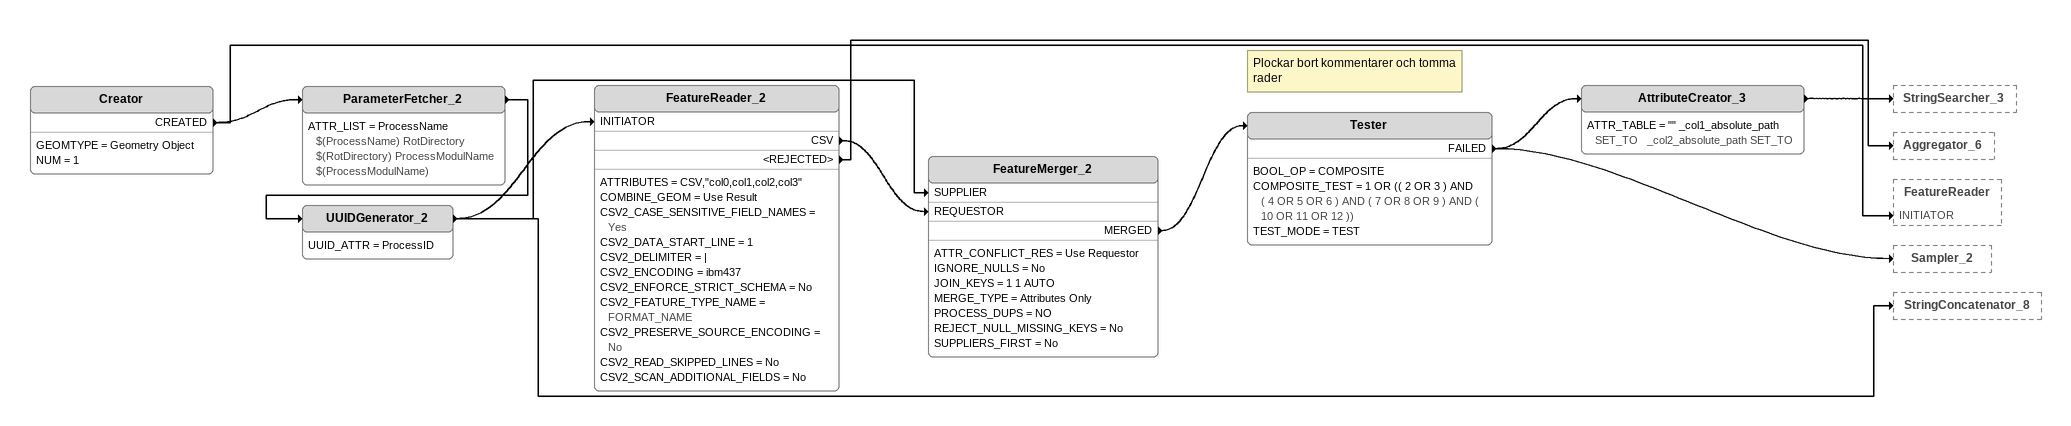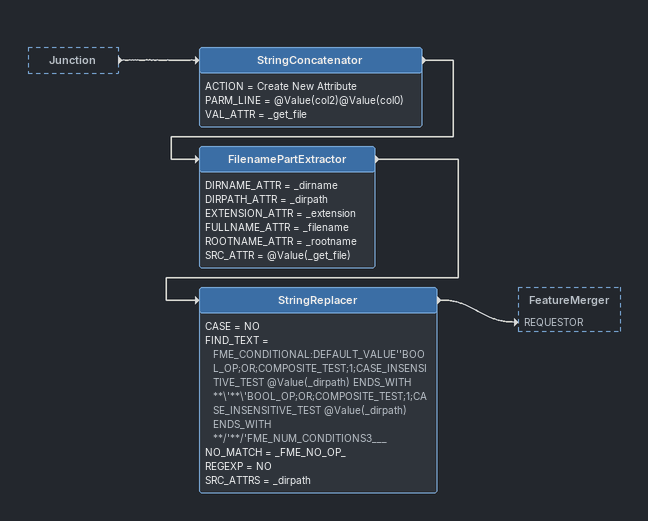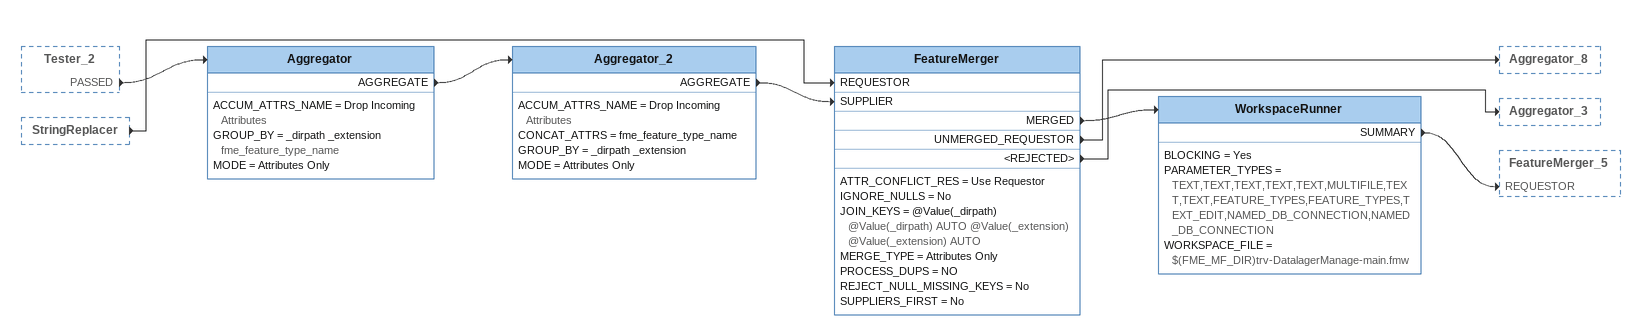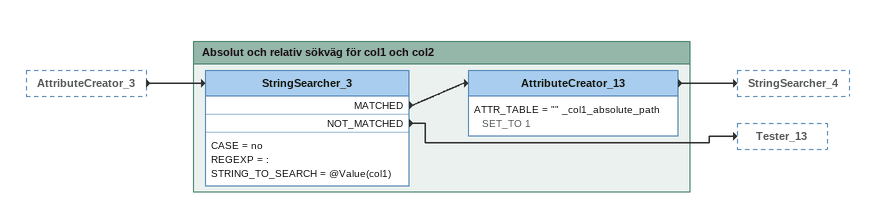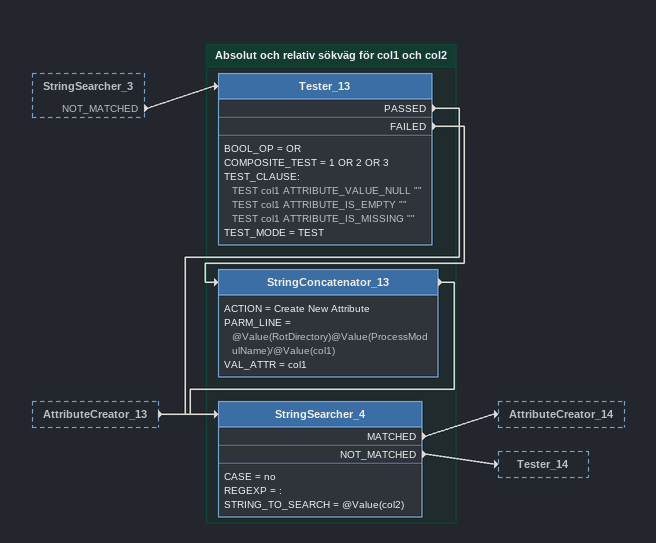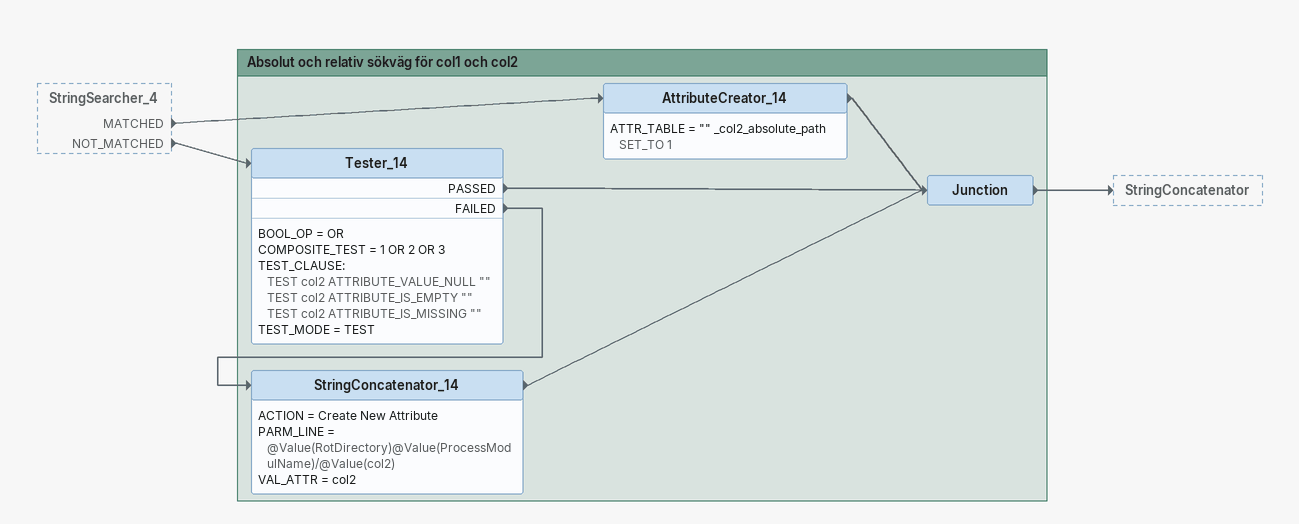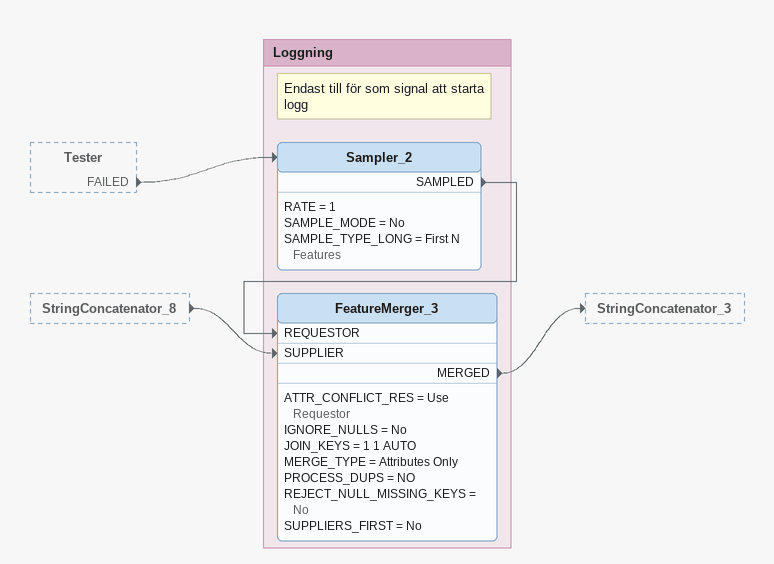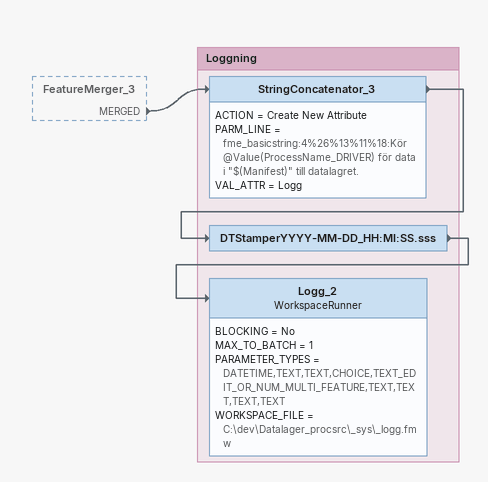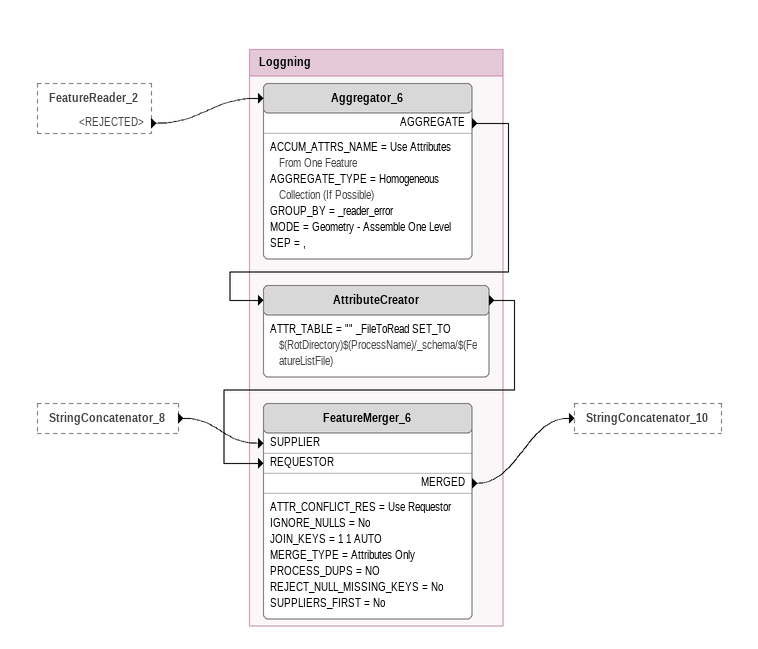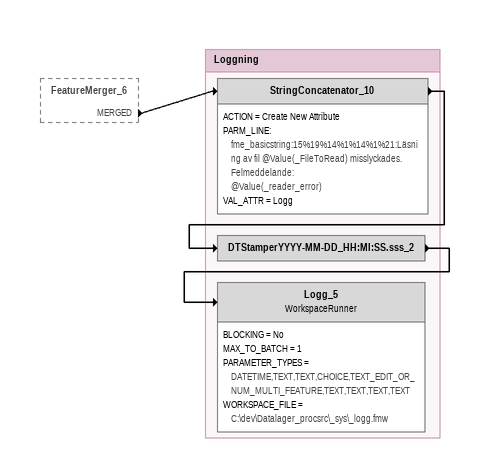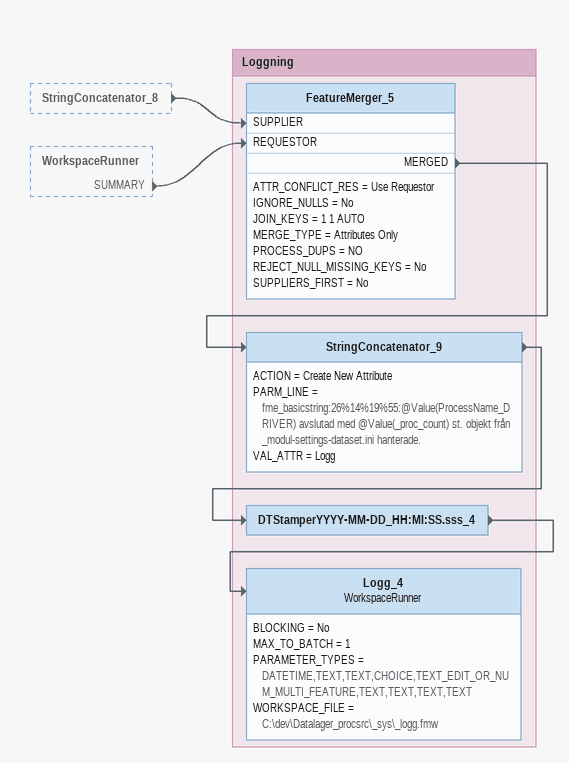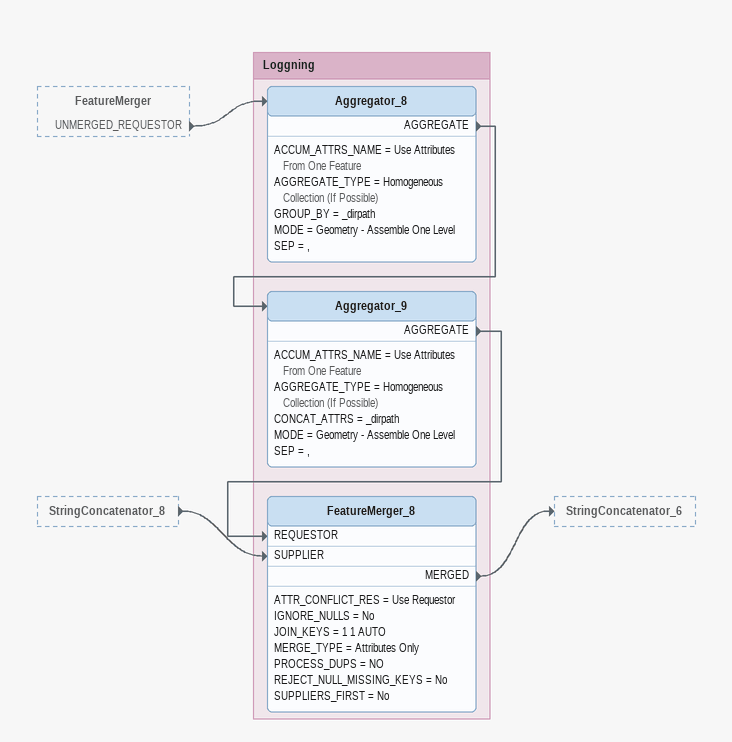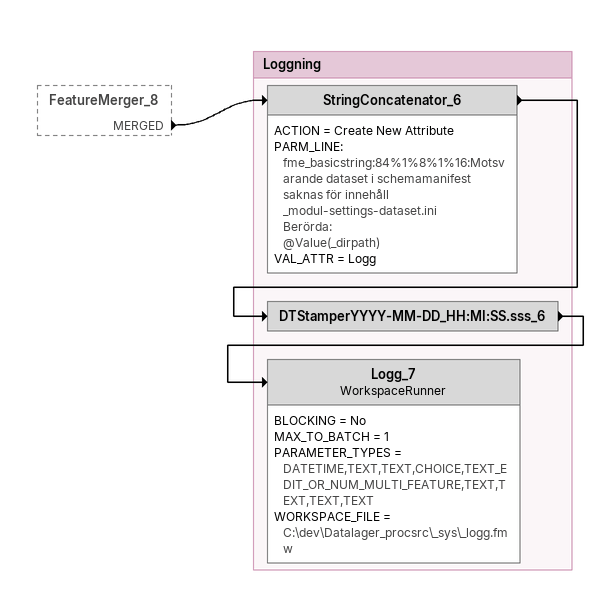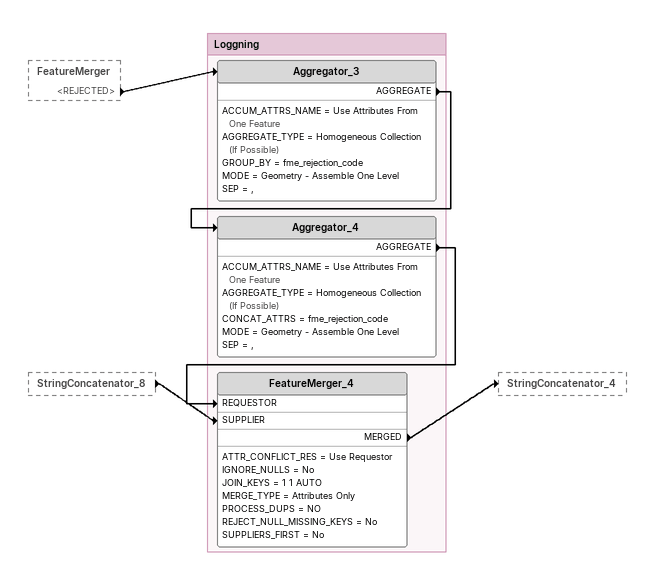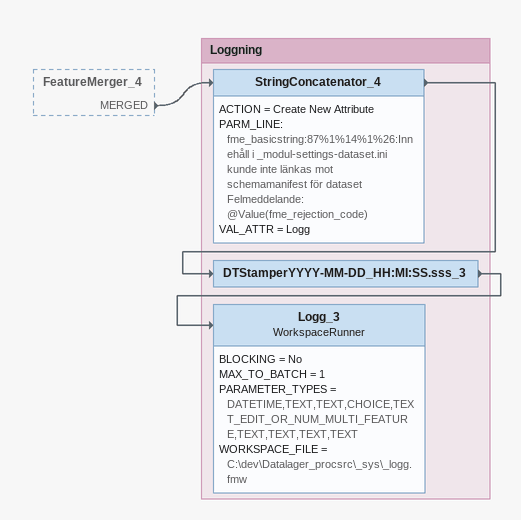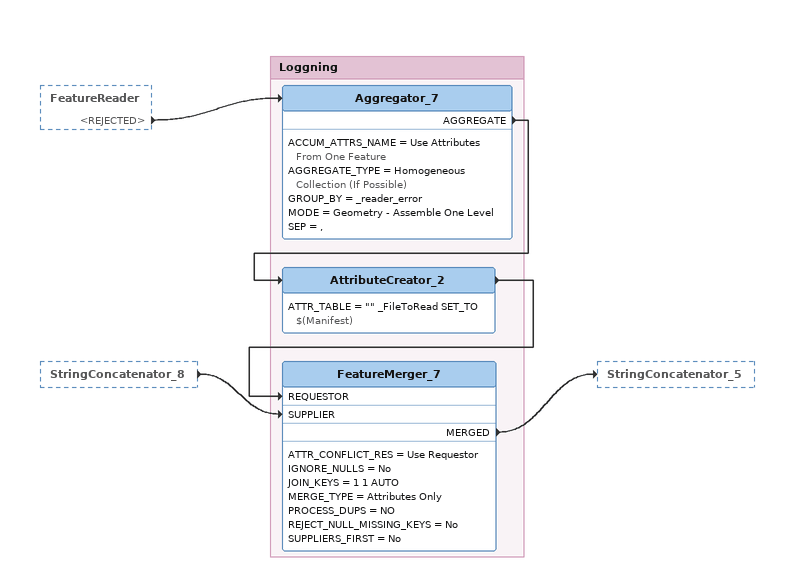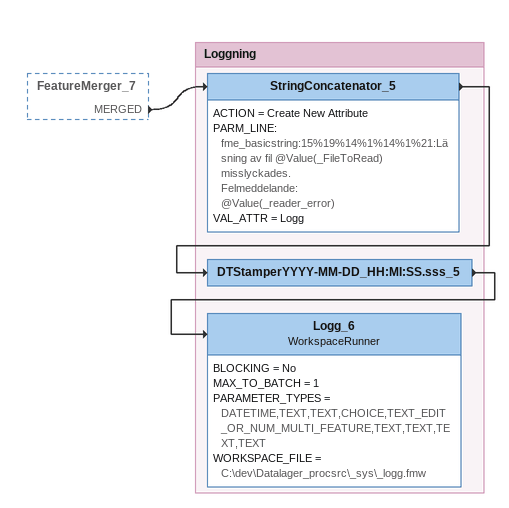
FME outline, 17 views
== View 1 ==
Creator
    GEOMTYPE = Geometry Object
    NUM = 1
    CREATED -> ParameterFetcher_2
    CREATED -> FeatureReader [INITIATOR]
ParameterFetcher_2
    ATTR_LIST = ProcessName $(ProcessName) RotDirectory $(RotDirectory) ProcessModulName $(ProcessModulName)
    -> UUIDGenerator_2
UUIDGenerator_2
    UUID_ATTR = ProcessID
    -> FeatureReader_2 [INITIATOR]
    -> FeatureMerger_2 [SUPPLIER]
    -> StringConcatenator_8
FeatureReader_2
    ATTRIBUTES = CSV,"col0,col1,col2,col3"
    COMBINE_GEOM = Use Result
    CSV2_CASE_SENSITIVE_FIELD_NAMES = Yes
    CSV2_DATA_START_LINE = 1
    CSV2_DELIMITER = |
    CSV2_ENCODING = ibm437
    CSV2_ENFORCE_STRICT_SCHEMA = No
    CSV2_FEATURE_TYPE_NAME = FORMAT_NAME
    CSV2_PRESERVE_SOURCE_ENCODING = No
    CSV2_READ_SKIPPED_LINES = No
    CSV2_SCAN_ADDITIONAL_FIELDS = No
    CSV -> FeatureMerger_2 [REQUESTOR]
    <REJECTED> -> Aggregator_6
FeatureMerger_2
    ATTR_CONFLICT_RES = Use Requestor
    IGNORE_NULLS = No
    JOIN_KEYS = 1 1 AUTO
    MERGE_TYPE = Attributes Only
    PROCESS_DUPS = NO
    REJECT_NULL_MISSING_KEYS = No
    SUPPLIERS_FIRST = No
    MERGED -> Tester
Note: Plockar bort kommentarer och tomma rader
Tester
    BOOL_OP = COMPOSITE
    COMPOSITE_TEST = 1 OR (( 2 OR 3 ) AND ( 4 OR 5 OR 6 ) AND ( 7 OR 8 OR 9 ) AND ( 10 OR 11 OR 12 ))
    TEST_MODE = TEST
    FAILED -> AttributeCreator_3
    FAILED -> Sampler_2
AttributeCreator_3
    ATTR_TABLE = "" _col1_absolute_path SET_TO   _col2_absolute_path SET_TO
    -> StringSearcher_3

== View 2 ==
Junction [outside]
    -> StringConcatenator
StringConcatenator
    ACTION = Create New Attribute
    PARM_LINE = @Value(col2)@Value(col0)
    VAL_ATTR = _get_file
    -> FilenamePartExtractor
FilenamePartExtractor
    DIRNAME_ATTR = _dirname
    DIRPATH_ATTR = _dirpath
    EXTENSION_ATTR = _extension
    FULLNAME_ATTR = _filename
    ROOTNAME_ATTR = _rootname
    SRC_ATTR = @Value(_get_file)
    -> StringReplacer
StringReplacer
    CASE = NO
    FIND_TEXT = FME_CONDITIONAL:DEFAULT_VALUE''BOOL_OP;OR;COMPOSITE_TEST;1;CASE_INSENSITIVE_TEST @Value(_dirpath) ENDS_WITH **\'**\'BOOL_OP;OR;COMPOSITE_TEST;1;CASE_INSENSITIVE_TEST @Value(_dirpath) ENDS_WITH **/'**/'FME_NUM_CONDITIONS3___
    NO_MATCH = _FME_NO_OP_
    REGEXP = NO
    SRC_ATTRS = _dirpath
    -> FeatureMerger [REQUESTOR]

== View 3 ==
Tester_2 [outside]
    PASSED -> Aggregator
StringReplacer [outside]
    -> FeatureMerger [REQUESTOR]
Aggregator
    ACCUM_ATTRS_NAME = Drop Incoming Attributes
    GROUP_BY = _dirpath _extension fme_feature_type_name
    MODE = Attributes Only
    AGGREGATE -> Aggregator_2
Aggregator_2
    ACCUM_ATTRS_NAME = Drop Incoming Attributes
    CONCAT_ATTRS = fme_feature_type_name
    GROUP_BY = _dirpath _extension
    MODE = Attributes Only
    AGGREGATE -> FeatureMerger [SUPPLIER]
FeatureMerger
    ATTR_CONFLICT_RES = Use Requestor
    IGNORE_NULLS = No
    JOIN_KEYS = @Value(_dirpath) @Value(_dirpath) AUTO @Value(_extension) @Value(_extension) AUTO
    MERGE_TYPE = Attributes Only
    PROCESS_DUPS = NO
    REJECT_NULL_MISSING_KEYS = No
    SUPPLIERS_FIRST = No
    MERGED -> WorkspaceRunner
    UNMERGED_REQUESTOR -> Aggregator_8
    <REJECTED> -> Aggregator_3
WorkspaceRunner
    BLOCKING = Yes
    PARAMETER_TYPES = TEXT,TEXT,TEXT,TEXT,TEXT,MULTIFILE,TEXT,TEXT,FEATURE_TYPES,FEATURE_TYPES,TEXT_EDIT,NAMED_DB_CONNECTION,NAMED_DB_CONNECTION
    WORKSPACE_FILE = $(FME_MF_DIR)trv-DatalagerManage-main.fmw
    SUMMARY -> FeatureMerger_5 [REQUESTOR]

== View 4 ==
AttributeCreator_3 [outside]
    -> StringSearcher_3

Bookmark: Absolut och relativ sökväg för col1 och col2
StringSearcher_3
    CASE = no
    REGEXP = :
    STRING_TO_SEARCH = @Value(col1)
    MATCHED -> AttributeCreator_13
    NOT_MATCHED -> Tester_13
AttributeCreator_13
    ATTR_TABLE = "" _col1_absolute_path SET_TO 1
    -> StringSearcher_4

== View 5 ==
StringSearcher_3 [outside]
    NOT_MATCHED -> Tester_13
AttributeCreator_13 [outside]
    -> StringSearcher_4

Bookmark: Absolut och relativ sökväg för col1 och col2
Tester_13
    BOOL_OP = OR
    COMPOSITE_TEST = 1 OR 2 OR 3
    TEST_CLAUSE:
      TEST col1 ATTRIBUTE_VALUE_NULL ""
      TEST col1 ATTRIBUTE_IS_EMPTY ""
      TEST col1 ATTRIBUTE_IS_MISSING ""
    TEST_MODE = TEST
    PASSED -> StringSearcher_4
    FAILED -> StringConcatenator_13
StringConcatenator_13
    ACTION = Create New Attribute
    PARM_LINE = @Value(RotDirectory)@Value(ProcessModulName)/@Value(col1)
    VAL_ATTR = col1
    -> StringSearcher_4
StringSearcher_4
    CASE = no
    REGEXP = :
    STRING_TO_SEARCH = @Value(col2)
    MATCHED -> AttributeCreator_14
    NOT_MATCHED -> Tester_14

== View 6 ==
StringSearcher_4 [outside]
    MATCHED -> AttributeCreator_14
    NOT_MATCHED -> Tester_14

Bookmark: Absolut och relativ sökväg för col1 och col2
AttributeCreator_14
    ATTR_TABLE = "" _col2_absolute_path SET_TO 1
    -> Junction
Tester_14
    BOOL_OP = OR
    COMPOSITE_TEST = 1 OR 2 OR 3
    TEST_CLAUSE:
      TEST col2 ATTRIBUTE_VALUE_NULL ""
      TEST col2 ATTRIBUTE_IS_EMPTY ""
      TEST col2 ATTRIBUTE_IS_MISSING ""
    TEST_MODE = TEST
    PASSED -> Junction
    FAILED -> StringConcatenator_14
StringConcatenator_14
    ACTION = Create New Attribute
    PARM_LINE = @Value(RotDirectory)@Value(ProcessModulName)/@Value(col2)
    VAL_ATTR = col2
    -> Junction
Junction
    -> StringConcatenator

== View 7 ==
Tester [outside]
    FAILED -> Sampler_2
StringConcatenator_8 [outside]
    -> FeatureMerger_3 [SUPPLIER]

Bookmark: Loggning
Note: Endast till för som signal att starta logg
Sampler_2
    RATE = 1
    SAMPLE_MODE = No
    SAMPLE_TYPE_LONG = First N Features
    SAMPLED -> FeatureMerger_3 [REQUESTOR]
FeatureMerger_3
    ATTR_CONFLICT_RES = Use Requestor
    IGNORE_NULLS = No
    JOIN_KEYS = 1 1 AUTO
    MERGE_TYPE = Attributes Only
    PROCESS_DUPS = NO
    REJECT_NULL_MISSING_KEYS = No
    SUPPLIERS_FIRST = No
    MERGED -> StringConcatenator_3

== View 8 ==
FeatureMerger_3 [outside]
    MERGED -> StringConcatenator_3

Bookmark: Loggning
StringConcatenator_3
    ACTION = Create New Attribute
    PARM_LINE = fme_basicstring:4%26%13%11%18:Kör @Value(ProcessName_DRIVER) för data i "$(Manifest)" till datalagret.
    VAL_ATTR = Logg
    -> DTStamperYYYY-MM-DD_HH:MI:SS.sss
DTStamperYYYY-MM-DD_HH:MI:SS.sss
    -> Logg_2
Logg_2: WorkspaceRunner
    BLOCKING = No
    MAX_TO_BATCH = 1
    PARAMETER_TYPES = DATETIME,TEXT,TEXT,CHOICE,TEXT_EDIT_OR_NUM_MULTI_FEATURE,TEXT,TEXT,TEXT,TEXT
    WORKSPACE_FILE = C:\dev\Datalager_procsrc\_sys\_logg.fmw

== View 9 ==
FeatureReader_2 [outside]
    <REJECTED> -> Aggregator_6
StringConcatenator_8 [outside]
    -> FeatureMerger_6 [SUPPLIER]

Bookmark: Loggning
Aggregator_6
    ACCUM_ATTRS_NAME = Use Attributes From One Feature
    AGGREGATE_TYPE = Homogeneous Collection (If Possible)
    GROUP_BY = _reader_error
    MODE = Geometry - Assemble One Level
    SEP = ,
    AGGREGATE -> AttributeCreator
AttributeCreator
    ATTR_TABLE = "" _FileToRead SET_TO $(RotDirectory)$(ProcessName)/_schema/$(FeatureListFile)
    -> FeatureMerger_6 [REQUESTOR]
FeatureMerger_6
    ATTR_CONFLICT_RES = Use Requestor
    IGNORE_NULLS = No
    JOIN_KEYS = 1 1 AUTO
    MERGE_TYPE = Attributes Only
    PROCESS_DUPS = NO
    REJECT_NULL_MISSING_KEYS = No
    SUPPLIERS_FIRST = No
    MERGED -> StringConcatenator_10

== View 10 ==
FeatureMerger_6 [outside]
    MERGED -> StringConcatenator_10

Bookmark: Loggning
StringConcatenator_10
    ACTION = Create New Attribute
    PARM_LINE:
      fme_basicstring:15%19%14%1%14%1%21:Läsning av fil @Value(_FileToRead) misslyckades.
      Felmeddelande:
      @Value(_reader_error)
    VAL_ATTR = Logg
    -> DTStamperYYYY-MM-DD_HH:MI:SS.sss_2
DTStamperYYYY-MM-DD_HH:MI:SS.sss_2
    -> Logg_5
Logg_5: WorkspaceRunner
    BLOCKING = No
    MAX_TO_BATCH = 1
    PARAMETER_TYPES = DATETIME,TEXT,TEXT,CHOICE,TEXT_EDIT_OR_NUM_MULTI_FEATURE,TEXT,TEXT,TEXT,TEXT
    WORKSPACE_FILE = C:\dev\Datalager_procsrc\_sys\_logg.fmw

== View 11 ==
StringConcatenator_8 [outside]
    -> FeatureMerger_5 [SUPPLIER]
WorkspaceRunner [outside]
    SUMMARY -> FeatureMerger_5 [REQUESTOR]

Bookmark: Loggning
FeatureMerger_5
    ATTR_CONFLICT_RES = Use Requestor
    IGNORE_NULLS = No
    JOIN_KEYS = 1 1 AUTO
    MERGE_TYPE = Attributes Only
    PROCESS_DUPS = NO
    REJECT_NULL_MISSING_KEYS = No
    SUPPLIERS_FIRST = No
    MERGED -> StringConcatenator_9
StringConcatenator_9
    ACTION = Create New Attribute
    PARM_LINE = fme_basicstring:26%14%19%55:@Value(ProcessName_DRIVER) avslutad med @Value(_proc_count) st. objekt från _modul-settings-dataset.ini hanterade.
    VAL_ATTR = Logg
    -> DTStamperYYYY-MM-DD_HH:MI:SS.sss_4
DTStamperYYYY-MM-DD_HH:MI:SS.sss_4
    -> Logg_4
Logg_4: WorkspaceRunner
    BLOCKING = No
    MAX_TO_BATCH = 1
    PARAMETER_TYPES = DATETIME,TEXT,TEXT,CHOICE,TEXT_EDIT_OR_NUM_MULTI_FEATURE,TEXT,TEXT,TEXT,TEXT
    WORKSPACE_FILE = C:\dev\Datalager_procsrc\_sys\_logg.fmw

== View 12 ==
FeatureMerger [outside]
    UNMERGED_REQUESTOR -> Aggregator_8
StringConcatenator_8 [outside]
    -> FeatureMerger_8 [SUPPLIER]

Bookmark: Loggning
Aggregator_8
    ACCUM_ATTRS_NAME = Use Attributes From One Feature
    AGGREGATE_TYPE = Homogeneous Collection (If Possible)
    GROUP_BY = _dirpath
    MODE = Geometry - Assemble One Level
    SEP = ,
    AGGREGATE -> Aggregator_9
Aggregator_9
    ACCUM_ATTRS_NAME = Use Attributes From One Feature
    AGGREGATE_TYPE = Homogeneous Collection (If Possible)
    CONCAT_ATTRS = _dirpath
    MODE = Geometry - Assemble One Level
    SEP = ,
    AGGREGATE -> FeatureMerger_8 [REQUESTOR]
FeatureMerger_8
    ATTR_CONFLICT_RES = Use Requestor
    IGNORE_NULLS = No
    JOIN_KEYS = 1 1 AUTO
    MERGE_TYPE = Attributes Only
    PROCESS_DUPS = NO
    REJECT_NULL_MISSING_KEYS = No
    SUPPLIERS_FIRST = No
    MERGED -> StringConcatenator_6

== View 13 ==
FeatureMerger_8 [outside]
    MERGED -> StringConcatenator_6

Bookmark: Loggning
StringConcatenator_6
    ACTION = Create New Attribute
    PARM_LINE:
      fme_basicstring:84%1%8%1%16:Motsvarande dataset i schemamanifest saknas för innehåll _modul-settings-dataset.ini
      Berörda:
      @Value(_dirpath)
    VAL_ATTR = Logg
    -> DTStamperYYYY-MM-DD_HH:MI:SS.sss_6
DTStamperYYYY-MM-DD_HH:MI:SS.sss_6
    -> Logg_7
Logg_7: WorkspaceRunner
    BLOCKING = No
    MAX_TO_BATCH = 1
    PARAMETER_TYPES = DATETIME,TEXT,TEXT,CHOICE,TEXT_EDIT_OR_NUM_MULTI_FEATURE,TEXT,TEXT,TEXT,TEXT
    WORKSPACE_FILE = C:\dev\Datalager_procsrc\_sys\_logg.fmw

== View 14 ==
FeatureMerger [outside]
    <REJECTED> -> Aggregator_3
StringConcatenator_8 [outside]
    -> FeatureMerger_4 [SUPPLIER]

Bookmark: Loggning
Aggregator_3
    ACCUM_ATTRS_NAME = Use Attributes From One Feature
    AGGREGATE_TYPE = Homogeneous Collection (If Possible)
    GROUP_BY = fme_rejection_code
    MODE = Geometry - Assemble One Level
    SEP = ,
    AGGREGATE -> Aggregator_4
Aggregator_4
    ACCUM_ATTRS_NAME = Use Attributes From One Feature
    AGGREGATE_TYPE = Homogeneous Collection (If Possible)
    CONCAT_ATTRS = fme_rejection_code
    MODE = Geometry - Assemble One Level
    SEP = ,
    AGGREGATE -> FeatureMerger_4 [REQUESTOR]
FeatureMerger_4
    ATTR_CONFLICT_RES = Use Requestor
    IGNORE_NULLS = No
    JOIN_KEYS = 1 1 AUTO
    MERGE_TYPE = Attributes Only
    PROCESS_DUPS = NO
    REJECT_NULL_MISSING_KEYS = No
    SUPPLIERS_FIRST = No
    MERGED -> StringConcatenator_4

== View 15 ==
FeatureMerger_4 [outside]
    MERGED -> StringConcatenator_4

Bookmark: Loggning
StringConcatenator_4
    ACTION = Create New Attribute
    PARM_LINE:
      fme_basicstring:87%1%14%1%26:Innehåll i _modul-settings-dataset.ini kunde inte länkas mot schemamanifest för dataset
      Felmeddelande:
      @Value(fme_rejection_code)
    VAL_ATTR = Logg
    -> DTStamperYYYY-MM-DD_HH:MI:SS.sss_3
DTStamperYYYY-MM-DD_HH:MI:SS.sss_3
    -> Logg_3
Logg_3: WorkspaceRunner
    BLOCKING = No
    MAX_TO_BATCH = 1
    PARAMETER_TYPES = DATETIME,TEXT,TEXT,CHOICE,TEXT_EDIT_OR_NUM_MULTI_FEATURE,TEXT,TEXT,TEXT,TEXT
    WORKSPACE_FILE = C:\dev\Datalager_procsrc\_sys\_logg.fmw

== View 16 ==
FeatureReader [outside]
    <REJECTED> -> Aggregator_7
StringConcatenator_8 [outside]
    -> FeatureMerger_7 [SUPPLIER]

Bookmark: Loggning
Aggregator_7
    ACCUM_ATTRS_NAME = Use Attributes From One Feature
    AGGREGATE_TYPE = Homogeneous Collection (If Possible)
    GROUP_BY = _reader_error
    MODE = Geometry - Assemble One Level
    SEP = ,
    AGGREGATE -> AttributeCreator_2
AttributeCreator_2
    ATTR_TABLE = "" _FileToRead SET_TO $(Manifest)
    -> FeatureMerger_7 [REQUESTOR]
FeatureMerger_7
    ATTR_CONFLICT_RES = Use Requestor
    IGNORE_NULLS = No
    JOIN_KEYS = 1 1 AUTO
    MERGE_TYPE = Attributes Only
    PROCESS_DUPS = NO
    REJECT_NULL_MISSING_KEYS = No
    SUPPLIERS_FIRST = No
    MERGED -> StringConcatenator_5

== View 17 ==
FeatureMerger_7 [outside]
    MERGED -> StringConcatenator_5

Bookmark: Loggning
StringConcatenator_5
    ACTION = Create New Attribute
    PARM_LINE:
      fme_basicstring:15%19%14%1%14%1%21:Läsning av fil @Value(_FileToRead) misslyckades.
      Felmeddelande:
      @Value(_reader_error)
    VAL_ATTR = Logg
    -> DTStamperYYYY-MM-DD_HH:MI:SS.sss_5
DTStamperYYYY-MM-DD_HH:MI:SS.sss_5
    -> Logg_6
Logg_6: WorkspaceRunner
    BLOCKING = No
    MAX_TO_BATCH = 1
    PARAMETER_TYPES = DATETIME,TEXT,TEXT,CHOICE,TEXT_EDIT_OR_NUM_MULTI_FEATURE,TEXT,TEXT,TEXT,TEXT
    WORKSPACE_FILE = C:\dev\Datalager_procsrc\_sys\_logg.fmw
